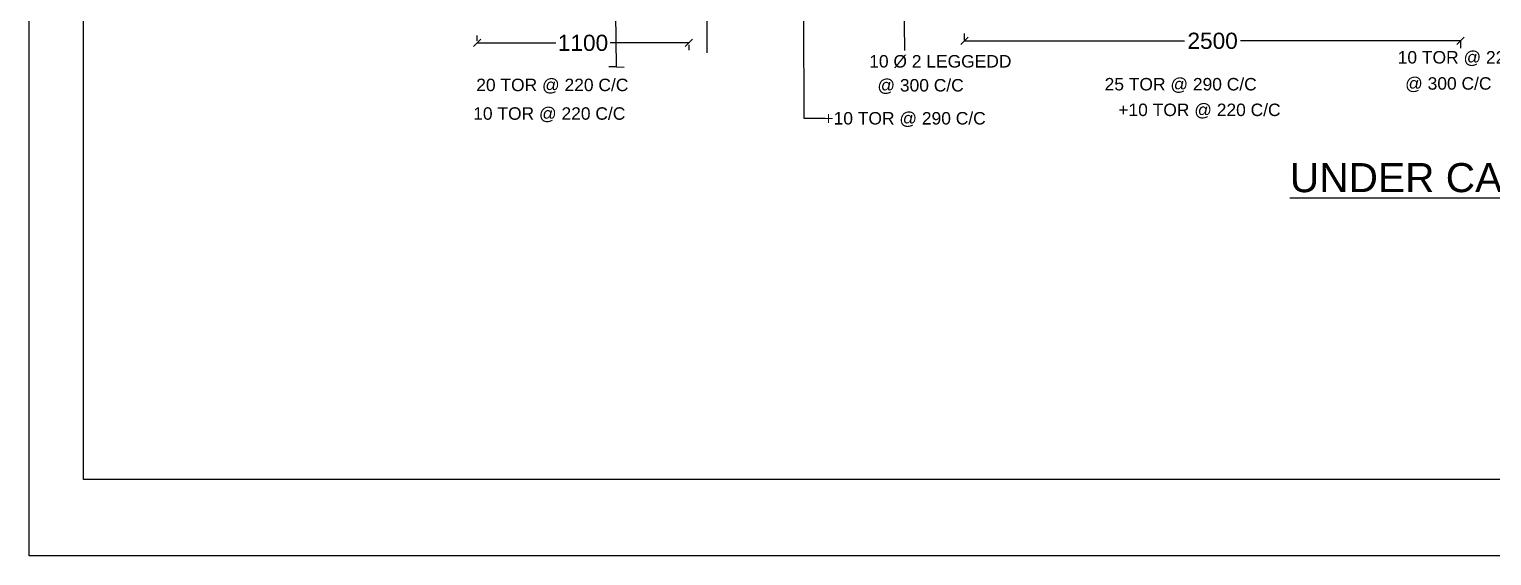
# Model space of a CAD drawing. Header units: inches. Extents: x 130.5 to 230.5, y 130.1 to 207.5.
# Drawn here: x 130.46 to 166.54, y 130.13 to 143.13 of the extents above; entities that cross this region are included whole.
import ezdxf

# ---------------------------------------------------------------- set-up
doc = ezdxf.new("R2010")
doc.units = ezdxf.units.IN
doc.header["$MEASUREMENT"] = 0
doc.layers.add('DRAWING', color=7, linetype='Continuous')
doc.styles.get("Standard").update_dxf_attribs({"font": 'arial.ttf'})
doc.dimstyles.get("Standard").update_dxf_attribs({"dimtxt": 0.18, "dimasz": 0.18, "dimexe": 0.18, "dimexo": 0.0625, "dimgap": 0.09, "dimtad": 0, "dimtih": 1, "dimtoh": 1, "dimdec": 4, "dimzin": 0, "dimdsep": 46, "dimtxsty": 'Standard', "dimblk": 'OBLIQUE', "dimblk1": 'OBLIQUE', "dimcen": 0.09, "dimadec": 0, "dimazin": 0, "dimtfac": 1, "dimtdec": 4, "dimtofl": 0, "dimtmove": 0, "dimatfit": 3, "dimfxl": 0, "dimtolj": 1, "dimtzin": 0, "dimarcsym": 0})
picture_1 = doc.add_image_def('image1.jpg', size_in_pixel=(4276, 3308))

# ---------------------------------------------------------------- blocks, each defined once
blk = doc.blocks.new('_Oblique')
at = {"color": 0, "linetype": 'ByBlock', "lineweight": -2}
blk.add_line((-0.5, -0.5), (0.5, 0.5), dxfattribs=at)
blk = doc.blocks.new('*D85')
at = {"layer": 'Defpoints', "color": 0, "transparency": 16777216}
for p in [(141.507, 142.785), (146.73, 142.812), (146.73, 142.793)]:
    blk.add_point(p, dxfattribs=at)
at = {"layer": 'DRAWING', "color": 0, "lineweight": -2, "transparency": 16777216}
for p, q in [((141.507, 142.847), (141.507, 142.973)), ((141.507, 142.793), (143.451, 142.793)), ((146.73, 142.793), (144.786, 142.793)), ((146.73, 142.75), (146.73, 142.613))]:
    blk.add_line(p, q, dxfattribs=at)
at = {"layer": 'DRAWING', "color": 0, "lineweight": -2, "transparency": 16777216, "xscale": 0.18, "yscale": 0.18, "zscale": 0.18, "rotation": 180}
blk.add_blockref('_Oblique', (141.507, 142.793), dxfattribs=at)
at = {"layer": 'DRAWING', "color": 0, "lineweight": -2, "transparency": 16777216, "xscale": 0.18, "yscale": 0.18, "zscale": 0.18}
blk.add_blockref('_Oblique', (146.73, 142.793), dxfattribs=at)
at = {"layer": 'DRAWING', "color": 0, "transparency": 16777216, "insert": (144.119, 142.793), "char_height": 0.4, "attachment_point": 5}
blk.add_mtext('\\A1;1100', dxfattribs=at)
blk = doc.blocks.new('*D74')
at = {"layer": 'Defpoints', "color": 0, "transparency": 16777216}
for p in [(153.535, 142.798), (165.775, 142.899), (165.775, 142.843)]:
    blk.add_point(p, dxfattribs=at)
at = {"layer": 'DRAWING', "color": 0, "lineweight": -2, "transparency": 16777216}
for p, q in [((153.535, 142.86), (153.535, 143.023)), ((153.535, 142.843), (158.965, 142.843)), ((165.775, 142.843), (160.345, 142.843)), ((165.775, 142.837), (165.775, 142.663))]:
    blk.add_line(p, q, dxfattribs=at)
at = {"layer": 'DRAWING', "color": 0, "lineweight": -2, "transparency": 16777216, "xscale": 0.18, "yscale": 0.18, "zscale": 0.18, "rotation": 180}
blk.add_blockref('_Oblique', (153.535, 142.843), dxfattribs=at)
at = {"layer": 'DRAWING', "color": 0, "lineweight": -2, "transparency": 16777216, "xscale": 0.18, "yscale": 0.18, "zscale": 0.18}
blk.add_blockref('_Oblique', (165.775, 142.843), dxfattribs=at)
at = {"layer": 'DRAWING', "color": 0, "transparency": 16777216, "insert": (159.655, 142.843), "char_height": 0.4, "attachment_point": 5}
blk.add_mtext('\\A1;2500', dxfattribs=at)

msp = doc.modelspace()

# ---------------------------------------------------------------- linework, layer by layer
at = {"layer": 'DRAWING'}
msp.add_lwpolyline([(131.79631, 204.03392), (228.95267, 204.03392), (228.95267, 132.01471), (131.79631, 132.01471)], close=True, dxfattribs=at)
for points in [[(144.92384, 143.52465), (144.94097, 142.20032), (144.75933, 142.20032)], [(150.09836, 140.93087), (149.57272, 140.92368), (149.56552, 143.42665)], [(144.94439, 142.20374), (145.13632, 142.19689)]]:
    msp.add_lwpolyline(points, dxfattribs=at)

# ---------------------------------------------------------------- texts
for s, height, p in [('10 TOR @ 220 C/C ', 0.3074495, (164.2224, 142.28442)), ('10 Ø 2 LEGGEDD ', 0.3074495, (151.18243, 142.18573)), ('20 TOR @ 220 C/C ', 0.3074495, (141.4853, 141.60297)), ('@ 300 C/C ', 0.30745, (151.38377, 141.59422)), ('25 TOR @ 290 C/C ', 0.3074495, (156.99038, 141.62049)), ('@ 300 C/C', 0.30745, (164.40566, 141.63879)), ('10 TOR @ 220 C/C ', 0.3074495, (141.41078, 140.89657)), ('+10 TOR @ 290 C/C ', 0.3074495, (150.05267, 140.77893)), ('+10 TOR @ 220 C/C ', 0.3074495, (157.32846, 140.98732)), ('%%UUNDER CANAL', 0.7181459, (161.56171, 139.10891))]:
    msp.add_text(s, height=height, dxfattribs=at).set_placement(p)

# ---------------------------------------------------------------- dimensions: what is measured, and where the dimension line sits
for base, p1, p2, text, picture, middle in [((146.7296, 142.79274), (141.50744, 142.78457), (146.7296, 142.8124), '1100', '*D85', (144.11852, 142.79274)), ((165.77497, 142.84284), (153.53519, 142.79785), (165.77497, 142.89911), '2500', '*D74', (159.65508, 142.84284))]:
    dim = msp.add_linear_dim(base=base, p1=p1, p2=p2, text=text, dimstyle='Standard', override={"dimtxt": 0.4}, dxfattribs=at)
    dim.commit()
    dim.dimension.update_dxf_attribs({"geometry": picture, "text_midpoint": middle})

# ---------------------------------------------------------------- pictures from other files: only their frames are drawn
image = msp.add_image(picture_1, insert=(130.45564, 130.13185), size_in_units=(100, 77.36202), dxfattribs=dict(fade=30))
image.dxf.flags = 7

# ---------------------------------------------------------------- leaders
for points in [[(148.07664, 144.58638), (147.17427, 144.58638), (147.17427, 142.54507)], [(152.88414, 144.5494), (152.02863, 144.5494), (152.05173, 142.60723)], [(166.44599, 144.62806), (167.20229, 144.62806), (167.20229, 142.75408)]]:
    msp.add_leader(points, dimstyle='Standard', override={"dimtxt": 0.4}, dxfattribs=at)

doc.saveas('drawing.dxf')
